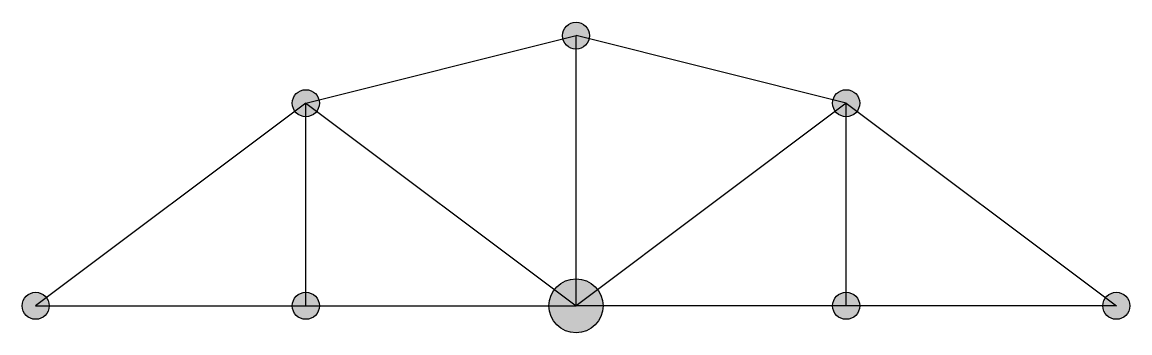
# Model space of a CAD drawing. Header units: millimetres. Extents: x -0.5 to 40.5, y -1 to 10.5.
import ezdxf

# ---------------------------------------------------------------- set-up
doc = ezdxf.new("R2010")
doc.units = ezdxf.units.MM
doc.layers.add('Barras', color=5, linetype='Continuous')
doc.layers.add('Nodos', color=1, linetype='Continuous')

msp = doc.modelspace()

# ---------------------------------------------------------------- hatches: boundary and pattern name
at = {"layer": 'Nodos'}
h = msp.add_hatch(color=256, dxfattribs=at)
h.dxf.hatch_style = 1
edge = h.paths.add_edge_path()
edge.add_arc((20, 10), 0.5, 0, 360)
h = msp.add_hatch(color=256, dxfattribs=at)
h.dxf.hatch_style = 1
edge = h.paths.add_edge_path()
edge.add_arc((10, 7.5), 0.5, 0, 360)
h = msp.add_hatch(color=256, dxfattribs=at)
h.dxf.hatch_style = 1
edge = h.paths.add_edge_path()
edge.add_arc((30, 7.5), 0.5, 0, 360)
h = msp.add_hatch(color=256, dxfattribs=at)
h.dxf.hatch_style = 1
edge = h.paths.add_edge_path()
edge.add_arc((20, 0), 1, 0, 360)
h = msp.add_hatch(color=256, dxfattribs=at)
h.dxf.hatch_style = 1
edge = h.paths.add_edge_path()
edge.add_arc((0, 0), 0.5, 0, 360)
h = msp.add_hatch(color=256, dxfattribs=at)
h.dxf.hatch_style = 1
edge = h.paths.add_edge_path()
edge.add_arc((10, 0), 0.5, 0, 360)
h = msp.add_hatch(color=256, dxfattribs=at)
h.dxf.hatch_style = 1
edge = h.paths.add_edge_path()
edge.add_arc((30, 0), 0.5, 0, 360)
h = msp.add_hatch(color=256, dxfattribs=at)
h.dxf.hatch_style = 1
edge = h.paths.add_edge_path()
edge.add_arc((40, 0), 0.5, 0, 360)

# ---------------------------------------------------------------- linework, layer by layer
at = {"layer": 'Barras'}
for p, q in [((10, 7.5), (20, 10)), ((20, 0), (20, 10)), ((30, 7.5), (20, 10)), ((10, 7.5), (0, 0)), ((10, 0), (10, 7.5)), ((10, 7.5), (20, 0)), ((30, 7.5), (20, 0)), ((30, 0), (30, 7.5)), ((30, 7.5), (40, 0)), ((0, 0), (10, 0)), ((10, 0), (20, 0)), ((30, 0), (20, 0)), ((40, 0), (30, 0))]:
    msp.add_line(p, q, dxfattribs=at)
at = {"layer": 'Nodos'}
for centre, radius in [((20, 10), 0.5), ((10, 7.5), 0.5), ((30, 7.5), 0.5), ((20, 0), 1), ((0, 0), 0.5), ((10, 0), 0.5), ((30, 0), 0.5), ((40, 0), 0.5)]:
    msp.add_circle(centre, radius, dxfattribs=at)

doc.saveas('drawing.dxf')
